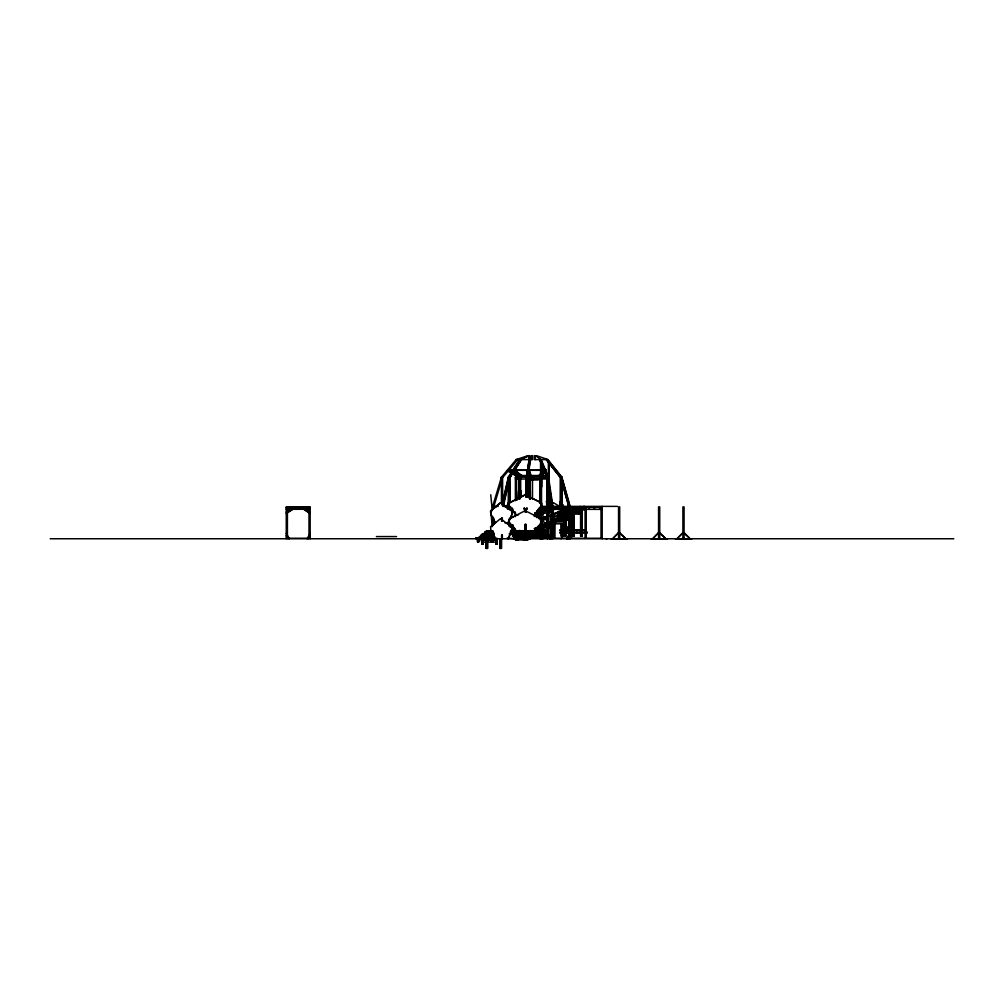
<?xml version="1.0" encoding="UTF-8"?>
<svg xmlns="http://www.w3.org/2000/svg" width="1004" height="1004" viewBox="0 0 1004 1004"><rect width="100%" height="100%" fill="white"/><g stroke="black" fill="none" stroke-linecap="round" stroke-linejoin="round"><path stroke-width="1.5" d="M527.025 479.962L529.748 459.594M528.794 459.594L528.794 455.615L519.633 459.594L508.338 477.164L508.3 481.368L509.053 481.368L509.091 477.164L520.386 459.594L529.535 455.615L527.025 477.164L525.983 497.156M508.626 481.368L508.764 477.164L502.364 504.924L508.664 477.164L520.059 459.594M528.142 455.615L516.194 459.594L501.448 477.164L501.398 481.368L493.868 506.38M525.569 495.625L526.535 477.164L529.095 459.594L531.166 455.615L531.166 459.594M525.757 496.039L526.535 477.164L526.535 495.625M526.146 497.156L528.091 472.771M526.41 496.039L527.1 482.824M526.636 497.156L527.677 477.164L530.237 459.594L532.308 455.615L532.308 459.594L516.194 459.594M526.899 496.039L527.677 477.164L527.677 497.156M528.129 538.759L528.393 536.061M528.619 538.759L528.895 532.283M529.761 538.759L530.3 533.362M529.999 538.759L530.099 530.539M530.765 533.651L530.25 538.759L530.3 533.626M530.488 538.759L530.79 533.362M528.568 475.996L527 470.625L527.615 469.721M526.799 477.164L529.359 459.594M528.355 469.847L529.56 459.744M530.501 459.594L527.941 477.164L527.878 497.156M530.589 475.507L528.769 469.721L530.099 475.507M501.937 504.924L508.338 477.164L510.245 477.164L521.54 459.594M502.69 504.924L509.091 477.164L509.091 504.849M503.556 501.95L507.961 482.824M503.531 503.431L508.727 481.368M503.619 504.912L509.053 481.368M551.334 512.705L549.439 509.944M550.355 538.759L551.911 533.362L549.928 538.759L547.105 533.362L550.205 538.759M492.65 509.367L492.65 506.38L501.448 477.164L502.966 477.164L517.713 459.594L516.069 459.744M508.375 522.82L511.94 514.563L511.676 510.898M508.375 538.759L511.94 530.501L511.576 526.836L500.456 518.679L490.554 526.836L490.918 530.514L495.574 538.759M506.531 506.882L508.79 501.774M506.844 506.882L509.103 501.774M507.597 506.882L510.296 501.485L507.911 506.882M517.211 538.759L519.595 533.362M519.783 533.651L517.462 539.926M518.453 538.257L518.064 536.763M519.47 536.061L520.976 533.362L520.662 535.684M519.721 536.199L520.976 533.362M507.836 538.759L511.839 530.514M566.645 538.759L569.569 533.362M567.21 538.759L568.678 536.061M567.385 538.759L568.841 536.061M567.9 538.759L569.745 535.684L568.076 538.759M308.994 512.705L301.187 507.61L310.161 513.37M307.048 538.759L310.161 533.362M308.391 538.759L310.161 535.684M513.446 538.759L516.558 533.362M514.788 538.759L516.558 535.684M517.411 475.996L508.727 470.311L512.981 470.173M513.132 469.721L512.228 470.625L519.03 475.507M520.8 459.594L509.505 477.164L509.655 501.774M509.819 477.164L521.114 459.594M561.048 538.759L567.047 530.501L567.21 526.836L562.215 523.875L562.303 536.274M534.555 514.851L541.47 506.606L541.407 502.929L525.142 494.771L509.191 502.929L509.254 506.593L515.767 514.851L518.553 514.851M534.555 530.79L541.47 522.544L541.407 518.867L525.142 510.71L509.191 518.867L509.254 522.532L515.767 530.79L540.842 530.79M544.369 470.173L540.014 475.507L544.369 470.173L514.324 470.173L520.976 475.507M538.947 475.507L540.955 473.185M544.394 469.721L539.386 475.996M542.398 473.185L545.837 469.721L546.214 470.625L541.984 475.507M542.235 473.549L544.344 470.625M541.821 474.352L545.837 469.721M541.545 475.507L544.934 471.604M544.582 508.049L539.537 513.37L539.537 512.027L541.834 509.367M542.26 509.367L539.537 512.027M539.537 513.37L543.001 509.367M543.352 510.045L541.545 512.705M544.57 509.204L540.968 513.37L544.858 509.367M493.968 508.175L490.655 510.898L490.918 514.575L495.574 522.82M496.177 506.367L500.594 502.74L505.527 506.367M490.655 526.836L495.072 523.209M536.487 517.587L537.479 516.433M549.439 510.697L547.28 512.027M548.761 512.705L548.134 512.266L550.656 510.722M552.326 509.944L554.848 508.388M553.618 509.367L547.105 513.37L554.685 508.815M550.932 511.375L547.845 513.37M552.551 510.371L555.074 508.815M286.253 512.027L290.859 509.367M286.253 513.37L295.226 507.61L287.42 512.705M540.215 526.096L546.841 522.381L553.781 522.318M537.353 515.93L539.022 514.763M537.742 515.93L539.022 515.265M510.697 502.251L525.356 494.771L541.57 502.929L541.633 506.593M510.697 518.189L516.031 515.466M538.52 514.274L540.365 513.609M519.972 459.744L521.227 459.594L509.932 477.164L509.982 501.774M541.796 462.944L540.541 462.944L540.566 503.807M508.727 470.311L512.893 470.311M514.286 470.311L544.381 470.311M547.017 475.507L515.391 475.507L506.945 470.625M547.519 475.507L548.272 475.507M515.705 475.996L547.017 475.996M547.519 475.996L548.272 475.996M552.928 521.277L552.928 506.38L548.523 477.164L515.391 477.164L515.391 500.732M515.391 477.666L520.674 477.666L520.674 497.658M528.97 477.666L530.325 477.666L530.288 499.189M548.774 477.666L539.976 477.666L539.964 503.092M515.391 478.996L548.372 478.996M527.464 479.234L538.47 479.234M527.188 479.485L538.47 479.485M527.188 479.736L538.47 479.736M539.964 459.594L547.519 477.164L547.544 481.368L548.548 481.368M540.541 486.852L541.796 486.852L541.796 464.438M516.558 490.943L517.06 500.055M520.298 490.943L521.038 490.943L521.038 497.018M529.158 490.943L530.388 490.943L530.388 498.536M540.968 490.943L539.713 490.943L539.713 503.092M547.669 490.943L546.803 490.943L546.803 506.129M505.602 493.089L506.342 493.089M525.908 493.089L527.062 493.089M547.243 506.38L546.502 501.485L548.498 506.882M561.612 506.38L560.207 503.807L560.383 501.485M546.502 503.807L547.682 506.38M548.372 503.807L548.686 506.38M560.207 503.807L561.776 506.38M492.65 506.38L498.185 506.38M502.74 506.38L510.17 506.38M541.005 506.38L617.372 506.38M496.415 506.882L493.742 506.38M505.125 506.882L510.735 506.882M540.139 506.882L602.187 506.882M286.253 507.384L310.161 507.384M492.65 507.384L493.817 507.384M548.924 507.384L552.928 507.384M566.745 507.384L580.939 507.384M583.977 507.384L602.187 507.384M286.253 508.049L310.161 508.049M494.658 508.049L494.144 506.882M506.832 508.049L512.291 508.049M551.485 508.049L539.098 508.049L539.098 509.204M552.602 508.049L586.248 508.049M585.106 508.539L566.545 508.375L566.545 509.204M566.545 508.714L565.792 509.204M566.545 508.877L581.467 508.877M286.253 509.367L310.161 509.204M507.572 509.204L513.169 509.204M525.004 509.367L524.025 509.204L524.025 508.049M526.146 509.367L527.138 509.204L527.138 508.049M538.182 509.292L551.911 509.367M552.928 509.367L569.406 509.204M585.483 509.367L602.187 509.367M537.843 509.794L547.782 509.794M565.29 509.869L561.098 509.869L561.098 514.424M581.906 509.869L586.248 509.869M568.377 510.032L576.296 510.032L576.296 508.877M576.522 510.032L580.362 510.032M580.576 510.032L581.316 510.032M561.098 510.371L578.743 510.86M578.342 510.534L581.316 510.534M536.638 510.948L546.753 510.948M562.491 511.036L558.375 511.525L565.214 511.701M536.613 511.45L546.753 511.45M579.308 511.525L578.919 510.032M552.928 512.027L553.355 513.37M565.666 512.027L579.622 512.027L579.622 510.86L563.821 510.86L563.821 509.869M561.424 512.191L555.651 512.693L561.575 512.693M561.098 512.366L581.454 512.366M534.969 512.605L545.297 513.107L534.969 513.107M561.098 512.856L579.308 512.856L579.308 514.023M552.928 513.37L555.651 513.86L554.082 513.358M552.928 513.86L553.681 513.86M557.195 513.86L561.575 513.86M572.531 514.186L561.838 514.186L561.838 509.869M573.497 514.023L581.454 514.186M534.73 514.274L543.44 514.763L534.542 514.763M573.309 514.349L558.375 514.851M552.137 514.525L550.995 514.525L552.137 515.014M557.195 515.014L573.309 514.851M553.681 515.178L553.995 513.358M546.841 515.679L547.983 515.679M548.598 515.679L551.008 515.679L550.995 522.858M570.247 515.843L573.309 515.843M534.366 515.93L541.256 515.93L534.392 516.433M560.219 516.018L573.158 516.018M546.841 516.181L547.983 516.181M548.598 516.181L552.137 516.181M553.832 516.181L554.572 516.181M550.995 516.683L552.137 516.683M563.47 516.508L573.158 516.508M546.841 516.847L542.675 517.336L547.343 517.336M571.452 516.847L555.651 516.345L570.586 516.847M552.928 517.336L554.559 517.336L554.559 515.014M570.247 517.675L573.309 517.675M538.495 518.001L542.675 518.503M557.496 518.001L571.452 518.001M552.928 518.34L567.862 518.83M568.402 518.34L573.309 518.34M538.495 518.503L548.058 518.503M552.928 518.83L571.138 518.83L571.138 519.997L565.34 519.997M540.139 519.834L547.971 519.67M553.681 520.16L564.361 520.16M565.352 520.16L573.309 520.16M550.995 520.336L565.026 520.336L550.995 520.825M550.995 520.499L550.506 522.318M550.995 521.992L565.139 521.992M565.879 522.318L564.248 522.318L564.248 518.83M569.255 522.318L570.887 522.318M572.418 522.318L574.05 522.318M580.576 522.318L582.207 522.318M550.995 522.494L554.911 522.494M565.001 522.494L564.261 522.494L564.286 520.336M504.874 522.82L507.836 522.82L511.839 514.575L511.576 510.898L500.456 502.74L490.554 510.898L490.818 514.563L493.152 518.102M540.968 522.82L540.717 509.153M553.781 522.82L544.532 522.82L538.721 514.575M554.133 523.812L565.139 523.812M547.255 523.988L553.166 523.988M569.255 523.988L570.887 523.988M580.576 523.988L582.207 523.988M549.602 524.314L542.675 524.816L553.342 524.816L553.342 525.971L543.089 525.971M512.994 524.979L508.79 525.481L513.169 525.481M538.357 525.895L541.256 525.895L541.269 536.274M509.003 526.146L513.107 526.146M553.769 526.309L553.355 536.274M538.357 526.385L541.256 526.385M510.446 526.636L513.533 526.636L513.533 536.098M510.434 527.301L513.094 527.301M536.123 527.552L539.048 527.552M513.508 527.803L511.977 527.301M514.537 527.966L514.098 536.098L512.517 536.098L512.517 526.636M541.482 527.966L552.865 527.966M536.123 528.054L539.048 528.054M539.65 528.129L543.44 527.552M550.506 528.129L553.769 528.129M534.341 528.305L541.269 528.305M534.341 528.794L541.984 528.794M541.068 529.208L545.297 529.71L541.068 529.71M534.755 529.961L542.198 529.961M539.838 530.463L542.198 530.463M492.889 530.79L486.137 530.79L492.889 531.292M541.244 530.878L546.753 531.367L541.244 531.367M529.886 531.367L518.24 530.878M493.19 531.957L484.694 531.957L493.19 532.446M530.589 531.957L540.842 531.957M510.007 532.12L513.094 532.12M550.995 532.12L551.685 532.12M525.983 532.283L532.936 532.785M538.006 532.283L541.269 532.283M517.211 532.534L529.811 532.534M534.304 532.534L537.303 532.534M541.169 532.534L547.782 532.534M525.983 532.785L540.365 532.785L540.277 533.94M618.539 532.635L619.694 532.635L625.329 538.269L619.694 533.337L618.539 533.337M658.561 532.635L659.728 532.635L665.363 538.269L659.728 533.337L658.561 533.337M682.908 532.635L684.075 532.635L689.71 538.269L684.075 533.337L682.908 533.337M486.137 532.948L492.123 532.948M517.211 533.036L525.318 533.036M533.952 533.036L537.303 533.036M541.169 533.036L547.782 533.036M494.119 533.111L483.238 533.613L494.119 533.613M522.306 533.036L524.352 534.191M509.116 533.94L513.094 533.94M528.97 533.94L540.365 533.94M494.169 534.279L481.794 534.279L493.78 534.768M516.646 534.191L528.757 534.279M529.899 534.115L541.269 534.115M542.06 534.191L548.347 534.191M516.646 534.693L522.933 534.693M530.099 534.693L539.386 534.693M542.06 534.693L548.347 534.693M521.816 534.768L528.757 534.768M493.83 535.433L480.351 535.433L493.83 535.935M541.407 535.684L541.859 538.759M547.28 535.684L548.837 538.257M551.911 535.684L550.594 538.759L548.41 534.705M516.558 535.847L529.685 535.935M530.225 535.847L548.435 535.847M516.558 536.349L524.59 536.763M528.556 536.274L529.899 536.274M530.225 536.349L548.435 536.349M552.928 536.274L554.133 536.274M376.387 536.575L396.567 536.575M527.313 536.437L529.685 536.437M493.88 536.6L478.895 537.102L493.88 537.102M517.65 536.763L528.317 536.763L528.317 537.931L518.064 537.931M530.225 537.516L548.435 537.516M493.88 537.767L477.452 537.767L477.452 541.746L478.933 541.746L478.933 538.257M530.225 538.006L548.435 538.006M552.338 537.931L550.995 537.931L550.995 527.125M286.253 538.257L310.161 538.257M475.846 538.257L477 538.257M477.452 538.257L497.131 538.257M501.598 538.257L502.351 538.257M506.932 538.257L520.411 538.759M526.146 538.257L530.539 538.257M539.964 538.257L552.928 538.257M553.267 538.257L602.187 538.257M618.539 538.269L619.694 538.269M658.561 538.269L659.728 538.269M682.908 538.269L684.075 538.269M486.137 538.596L485.961 536.763M488.961 538.596L492.123 538.596M50.2 538.759L953.8 538.759M477.841 539.587L491.496 539.587M492.826 539.587L492.989 537.767M515.529 539.926L527.84 539.926M496.767 540.252L481.619 540.252L481.619 542.085L496.767 542.085M516.119 540.252L517.7 540.252M525.092 540.252L523.498 540.252L523.498 537.165M495.675 544.243L497.168 544.243L497.168 538.834M547.958 459.744L546.364 459.594L560.27 477.164M540.779 459.744L539.826 459.594L547.193 477.164M536.387 455.615L548.021 459.594L534.166 459.594L534.166 455.615M522.306 533.526L524.176 534.191M522.958 531.869L524.929 532.534M536.161 516.144L540.215 518.189M507.698 469.721L517.65 475.996M513.345 510.936L509.63 509.367L514.249 512.04M305.555 509.367L310.161 512.027M559.717 506.443L553.468 502.74L546.841 506.443L546.942 477.164M565.817 509.367L568.151 510.697M565.415 509.367L567.574 510.697M565.252 509.367L567.411 510.697M562.968 508.388L566.758 510.722M562.566 508.388L566.407 510.973M562.729 508.815L566.231 510.973M562.34 508.815L566.118 511.149M506.756 523.209L511.676 526.836M521.867 475.507L513.872 469.721L521.653 475.996M514.224 470.55L520.8 475.507M512.806 469.721L516.094 472.194M520.097 475.507L513.295 470.625L519.771 475.507M513.308 471.441L518.704 475.507M511.475 508.953L515.579 513.671M509.417 522.544L512.504 526.071M551.058 509.367L553.355 512.027M549.59 508.94L551.51 511.161M549.615 509.367L551.911 512.027L549.188 509.367M549.464 509.367L552.062 512.366M547.305 508.049L551.911 513.37L548.021 509.367M547.845 459.594L561.876 477.164L570.134 506.38M547.619 459.594L561.638 477.164L569.996 506.882M546.59 459.594L560.445 477.164M546.201 459.594L560.044 477.164L561.876 477.164L561.826 506.882L561.638 477.164M542.034 535.22L543.691 537.579M490.918 530.514L493.152 534.04M492.65 533.362L495.763 538.759M492.65 535.684L494.42 538.759M286.253 533.362L289.365 538.759M286.253 535.684L288.022 538.759M561.675 502.841L563.871 506.882M561.512 502.841L563.708 506.882M560.207 501.485L563.307 506.882M548.573 534.705L550.769 538.759M548.523 477.164L541.156 459.594L535.182 455.615L535.182 459.594M540.717 459.594L548.096 477.164L548.121 481.368M540.39 459.594L547.946 477.164L552.489 506.38M539.386 459.594L546.753 477.164M529.259 469.721L530.99 475.507M528.493 472.608L529.309 475.996M527.853 471.842L528.957 475.507M529.171 472.771L529.886 475.507L529.133 472.909M549.928 506.882L547.946 501.485L549.502 506.882M546.502 501.485L548.058 506.882M541.482 533.651L542.963 538.759M541.357 534.705L542.524 538.759M540.052 533.651L541.52 538.759M539.537 533.362L541.093 538.759M540.416 538.759L539.537 535.684L540.855 538.759L540.98 528.995M561.474 506.38L561.474 477.164L569.745 507.384M561.751 481.368L564.825 491.621M565.064 493.089L568.829 506.38L561.525 481.368L561.474 477.164M551.736 506.38L547.946 477.164M547.544 481.368L551.309 506.38M490.755 494.771L492.274 510.722M490.755 510.71L492.274 526.661M541.595 520.085L541.633 522.532M561.7 477.164L561.901 479.962M692.045 538.759L675.102 538.759M684.075 538.759L684.075 506.882L682.908 506.882L682.908 538.759M667.698 538.759L650.768 538.759M659.728 538.759L659.728 506.882L658.561 506.882L658.561 538.759M627.663 538.759L610.733 538.759M619.694 538.759L619.694 506.882L618.539 506.882L618.539 538.759M607.182 538.759L606.014 538.759M602.187 506.38L602.187 538.759M601.019 507.384L601.019 538.257M599.777 506.882L599.777 508.714L599.275 506.882M594.468 506.882L594.468 508.714L593.966 506.882M589.147 506.882L589.147 508.714L588.658 506.882M586.248 507.384L586.248 538.257M585.081 507.384L585.081 538.257M584.742 506.882L584.742 508.049M584.215 506.38L584.278 508.049M583.826 506.38L583.839 508.714M582.533 508.049L582.533 509.869M582.207 508.049L582.207 536.274L580.576 536.274L580.576 508.539M581.454 508.049L581.454 536.274M581.002 508.539L581.002 536.274M580.889 508.539L580.889 536.274M580.4 506.882L580.4 508.049M580.036 506.38L579.923 508.049M579.308 510.032L579.233 512.027M579.082 506.882L579.082 508.049M578.919 512.856L578.919 514.023M578.555 510.032L578.555 510.86M578.63 512.027L578.63 512.856M578.178 510.032L578.178 510.86M578.241 512.027L578.241 512.856M577.877 512.027L577.877 512.856M577.651 510.032L577.651 510.86M577.501 512.027L577.501 512.856M576.898 508.877L576.773 510.371M576.848 529.798L576.848 530.564M576.848 532.321L576.848 533.086M576.522 508.877L576.522 510.86M576.095 506.882L576.095 508.049M575.631 506.882L575.631 508.049M575.229 510.032L575.229 510.86M574.928 512.027L574.928 512.856M574.853 506.882L574.853 508.049M574.564 512.027L574.552 512.856M574.489 510.032L574.489 510.86M574.376 512.366L574.376 514.186M574.188 510.86L574.188 512.856M574.05 512.366L574.05 536.274L572.418 536.274L572.418 512.856M573.799 510.86L573.736 536.274L573.623 512.856M573.585 510.032L573.585 510.86M573.309 512.366L573.309 536.274M572.857 506.882L572.857 508.049M572.832 508.877L572.832 510.86M572.983 518.34L572.983 520.16M572.719 506.882L572.719 508.714M572.732 512.856L572.732 536.274M572.456 508.877L572.456 510.86M572.393 506.882L572.393 508.049M572.217 508.877L572.217 510.032M572.205 514.851L572.205 516.018M571.477 515.102L571.477 538.257M571.163 510.032L571.163 510.86M571.138 516.018L571.075 518.001M570.862 512.027L570.862 512.856M570.887 516.257L570.887 536.274L569.255 536.274L569.255 519.344M570.573 519.344L570.573 536.274M570.423 510.032L570.423 510.86M570.397 516.018L570.397 516.847M570.473 518.001L570.473 518.83M570.46 519.344L570.46 536.274M570.285 506.38L570.134 507.384M570.109 510.86L570.109 512.856M570.146 519.344L570.31 538.759M570.021 516.018L570.021 516.847M570.084 518.001L570.084 518.83M569.971 535.17L569.908 538.257M569.732 510.86L569.732 512.856M569.72 518.001L569.72 518.83M569.745 519.733L569.745 538.759M569.506 510.032L569.506 510.86M569.494 516.018L569.494 516.847M569.682 519.344L569.569 536.274M569.343 518.001L569.343 518.83M568.653 507.384L568.766 510.86M568.741 514.851L568.615 516.345M568.653 519.733L568.653 538.257M568.377 508.049L568.377 510.86M568.364 514.851L568.364 516.847M568.038 506.882L568.038 508.049M568.126 514.851L568.126 516.018M567.687 506.38L567.662 508.049M567.285 506.882L567.285 508.049M567.072 516.018L567.072 516.847M566.796 512.027L566.796 512.856M566.771 518.001L566.771 518.83M566.971 529.798L566.971 530.564M566.331 516.018L566.331 516.847M566.206 518.34L566.206 520.16M566.043 510.86L566.043 512.856M566.018 516.847L566.018 518.83M565.879 518.34L565.879 536.274L564.248 536.274L564.248 523.875M565.716 510.371L565.666 512.856M565.641 516.847L565.566 536.274L565.453 518.83M565.415 516.018L565.415 516.847M565.139 518.34L565.139 536.274M564.813 521.992L564.562 536.274M564.675 514.851L564.675 516.847M564.675 518.83L564.562 522.318M564.386 510.371L564.386 511.525M564.286 514.851L564.286 516.847M564.06 514.851L564.06 516.018M564.01 510.371L564.01 511.525M563.006 516.018L563.006 516.847M562.704 518.001L562.704 518.83M562.729 523.875L562.729 536.274L561.098 536.274L561.098 523.875M562.416 523.875L562.416 536.274M562.24 510.371L562.165 511.701M562.253 516.018L562.253 516.847M561.989 523.875L561.989 536.274M561.951 516.847L561.951 518.83M561.838 523.875L561.838 536.274M561.575 516.847L561.575 518.83M561.525 510.371L561.412 514.424M561.349 516.018L561.349 516.847M561.525 523.875L561.525 536.274M560.608 477.164L560.546 506.38M560.596 511.525L560.596 512.693M560.608 514.851L560.608 516.847M560.383 477.164L560.383 506.38M560.27 511.036L560.219 512.693M560.27 514.349L560.219 516.847M558.626 518.001L558.626 518.83M557.885 516.847L557.885 518.83M557.546 512.191L557.496 513.86M557.546 516.345L557.496 518.83M555.4 521.992L555.4 523.812M554.911 521.992L554.911 537.931L553.555 537.931L553.555 522.494M554.246 515.014L554.246 517.336M554.421 522.494L554.258 537.931M553.781 508.049L553.781 509.204M553.681 513.358L553.681 517.336M553.769 520.336L553.769 537.931M553.355 506.882L553.355 509.367M553.355 513.86L553.254 517.336M553.38 520.825L553.38 521.992M552.865 523.988L552.777 524.816M552.928 538.759L552.777 526.799L538.495 526.309L545.436 526.799M552.715 520.825L552.715 521.992M552.489 507.384L552.514 522.82M552.338 527.125L552.351 538.257M552.137 527.125L552.137 537.931M551.911 522.82L551.911 506.38L547.519 477.164L547.469 506.882M551.936 526.799L551.911 538.759M551.773 520.825L551.773 521.992M551.723 523.988L551.723 524.816M551.748 525.971L551.849 537.931M551.648 516.683L551.648 522.858M551.635 523.988L551.497 525.971M551.685 527.125L551.648 537.931M551.485 506.882L551.485 522.858M551.409 524.816L551.409 525.971M551.485 527.125L551.485 537.931M551.196 527.125L551.196 537.931M551.058 508.049L551.058 509.204M550.932 523.988L551.02 524.816M550.807 523.988L550.719 524.816M550.581 506.882L550.493 508.049L550.405 506.882M550.33 523.988L550.242 524.816M549.677 525.971L549.765 526.799M549.602 524.816L549.414 523.988L549.326 524.816M549.238 485.359L549.238 462.944L548.372 462.944L548.372 477.891M549.1 522.82L549.188 524.816M548.837 462.944L548.837 485.359M548.837 525.971L548.837 526.799M548.761 462.944L548.761 485.359M548.774 488.433L548.774 506.882M548.761 508.928L548.598 522.82M548.761 525.908L548.761 538.257M548.523 481.782L548.523 506.38M548.535 508.928L548.473 522.82M548.397 523.988L548.46 524.816M548.535 525.908L548.372 538.257M548.272 522.82L548.335 524.816M548.096 477.164L547.946 506.38M547.669 477.666L547.632 506.882M547.669 508.928L547.669 538.759M547.444 508.928L547.506 538.257M547.28 477.666L547.28 506.882M547.105 508.049L547.28 538.759M546.929 508.049L546.841 522.82M546.163 525.971L546.163 526.799M545.247 525.971L545.247 526.799M545.159 526.799L545.021 524.816L544.934 526.799M544.231 525.971L544.319 526.799M544.093 524.816L544.017 526.799M542.9 526.309L542.9 528.129M542.411 519.859L542.411 525.268M542.411 526.309L542.411 536.274M542.21 519.859L542.21 525.268M542.21 528.154L542.21 536.274M541.984 477.164L541.984 478.996M541.896 519.67L541.922 525.268M541.922 526.799L541.922 536.274M541.834 508.049L541.834 509.204M541.758 519.859L541.721 525.268M541.758 526.799L541.721 536.274M541.545 464.438L541.532 506.882M541.545 508.928L541.545 525.908M541.52 526.309L541.545 538.257M541.407 508.049L541.407 509.204M541.407 512.027L541.407 513.37M541.093 506.882L541.143 477.666L540.93 506.882M541.118 508.928L541.118 525.908M541.068 526.799L541.118 538.257M540.98 508.928L540.98 525.908M540.792 462.944L540.792 486.852M540.717 490.943L540.717 506.129M540.754 530.79L540.754 531.957M540.779 532.283L540.779 534.115M540.541 508.928L540.541 518.189M540.541 522.82L540.541 525.908M540.541 528.995L540.541 538.257M540.378 477.666L540.378 502.264M540.39 508.928L540.265 518.503M540.277 529.961L540.365 530.79M540.39 535.17L540.39 538.257M540.127 477.164L540.127 478.996M539.964 508.928L539.964 518.265M539.851 526.799L539.964 538.759M539.713 509.153L539.65 518.503M539.675 525.895L539.65 526.799M539.537 508.049L539.537 509.204M539.437 529.961L539.437 530.79M539.437 532.785L539.437 533.94M539.361 529.961L539.223 530.79L539.135 529.961M539.236 531.957L539.361 536.274M538.709 533.563L538.709 536.274M538.408 532.785L538.408 531.957L538.182 532.785M538.495 533.563L538.495 536.274M538.207 529.961L538.295 530.79M538.094 531.957L538.094 532.785M537.83 529.961L537.742 530.79M537.102 530.79L530.162 530.79M537.178 531.957L537.265 532.785M536.337 531.957L536.249 532.785M535.985 529.961L535.96 530.79M535.672 528.794L535.672 530.79M534.843 530.79L534.843 528.794L534.567 530.79M533.588 477.164L533.588 478.996M533.664 531.957L533.576 532.785M533.162 477.164L533.162 478.996M533.124 534.693L533.124 535.847M533.011 477.164L533.011 478.996M533.074 536.349L533.074 537.516M532.496 478.946L532.496 499.126M532.522 530.79L532.522 532.785M532.559 535.847L532.471 534.693L532.358 535.847M532.584 536.349L532.584 537.516M532.434 530.79L532.434 532.785M532.409 536.349L532.409 537.516M532.07 534.693L532.07 535.847M531.869 534.693L531.869 535.847M531.919 536.349L531.919 537.516M531.593 530.79L531.505 532.785M530.589 477.164L530.589 478.996M530.589 530.79L530.677 532.785M530.388 532.283L530.388 534.115M530.099 477.164L530.074 499.189M529.836 477.666L529.786 499.189M529.899 532.283L529.811 538.257M529.585 475.507L529.685 477.164M529.673 477.666L529.623 499.189M529.698 532.785L529.61 538.257M529.472 477.666L529.422 497.658M529.409 532.785L529.447 538.257M529.183 477.666L529.133 497.658M529.246 532.785L529.246 536.274M528.97 477.164L528.932 497.658M528.957 535.17L528.957 538.257M528.556 532.785L528.543 536.437M528.481 477.164L528.481 478.996M528.242 536.763L528.242 537.931M527.765 535.935L527.84 536.763M527.84 538.759L527.753 539.926M527.338 532.785L527.338 535.107M527.313 536.763L527.401 537.931M527.188 481.782L527.025 497.156M527.138 532.283L527.138 535.107M526.849 532.785L526.849 535.107M526.924 535.935L526.836 536.763M526.924 539.926L526.723 537.931M526.636 508.049L526.636 509.204M526.636 532.785L526.673 535.107M526.698 535.935L526.611 536.763M526.472 532.785L526.472 535.107M526.472 536.763L526.472 537.931M526.347 530.539L526.347 535.17M526.397 536.763L526.397 537.931M526.146 508.928L526.146 512.015M526.146 524.364L526.146 535.17M525.996 535.935L525.996 536.763M525.858 530.539L525.858 535.17M525.782 535.935L525.92 536.763M525.657 508.928L525.657 512.015M525.657 524.364L525.694 535.17M525.694 535.935L525.694 536.763M525.581 537.931L525.669 538.759M525.494 508.928L525.494 512.015M525.494 524.364L525.494 535.17M525.205 530.539L525.205 533.626M525.318 535.935L525.23 536.763M525.004 508.928L525.004 512.015M525.004 524.364L525.004 535.17M524.966 538.759L524.966 537.931L524.741 538.759M524.766 535.935L524.854 536.763M524.515 508.049L524.515 509.204M524.515 537.165L524.515 540.252M524.389 535.935L524.389 536.763M524.301 536.763L524.163 534.768L524.075 536.763M524.088 537.165L524.088 540.252M523.824 537.931L523.737 538.759M523.385 535.935L523.473 536.763M523.159 534.768L523.159 536.763M522.318 534.768L522.055 536.274M522.055 534.693L521.816 534.279M521.051 537.931L521.139 538.759M520.662 530.539L520.549 536.763M520.223 537.931L520.135 538.759M520.047 475.996L520.097 478.996M519.997 536.763L519.997 538.759M519.771 477.164L519.783 499.189M519.771 530.539L519.909 538.759M519.645 475.507L519.645 477.164M519.357 477.666L519.432 499.189M519.344 530.539L519.407 536.763M519.043 477.164L519.043 499.189M519.03 530.539L519.081 538.759M518.717 477.164L518.717 478.996M517.7 530.99L517.7 537.165M517.524 533.036L517.524 538.006M517.273 530.99L517.273 537.165M517.374 538.759L517.374 539.926M517.123 530.99L517.123 537.165M516.696 530.99L516.696 537.165M516.558 477.666L516.558 500.055M516.558 530.539L516.545 539.926M516.232 475.996L516.244 477.164M515.717 475.507L515.717 477.164M515.529 538.759L515.617 539.926M515.391 512.015L515.391 516.646M515.391 528.995L515.391 538.257M513.671 527.991L513.671 536.098M513.094 526.636L513.094 536.098M512.944 527.991L512.944 536.098M512.667 532.12L512.667 533.94M511.463 530.125L511.212 531.292L511.212 530.125M510.233 524.979L510.245 526.636M509.994 525.481L509.994 526.636M508.764 477.164L508.664 504.849M508.338 477.164L508.338 506.38M502.615 477.164L502.615 501.774M502.351 518.189L502.351 521.277M502.351 535.17L502.351 538.759M502.025 518.189L502.025 521.277M502.025 535.17L502.025 538.257M501.925 518.189L501.925 521.277M501.925 535.17L501.925 538.257M501.598 518.189L501.598 521.277M501.598 535.17L501.598 538.759M501.511 539.123L501.511 548.385L500.017 548.385L500.017 539.123M501.448 477.164L501.448 503.305M501.335 539.123L501.335 548.385M501.285 539.123L501.109 548.385M500.419 539.123L500.419 548.385M500.193 539.123L500.243 548.385M496.993 538.834L496.942 544.243M496.767 538.834L496.767 544.243M496.603 540.252L496.603 542.085M496.076 538.834L496.076 544.243M495.901 538.834L495.901 544.243L495.675 538.834M494.332 538.257L494.332 539.424L490.266 539.424L490.266 538.257M493.817 518.189L493.817 524.364M493.817 535.17L493.868 539.424M493.064 535.935L493.064 537.102M492.826 537.767L492.826 541.746L491.332 541.746L491.332 538.257M492.65 516.646L492.65 525.908M492.65 532.082L492.65 541.746M492.412 532.446L492.412 533.613M492.424 537.767L492.424 541.746M491.947 532.446L491.947 533.613M491.609 537.102L491.508 541.746M491.144 537.102L491.144 538.257M490.969 533.613L490.969 534.768M490.73 538.257L490.73 539.424M490.492 533.613L490.492 534.768M489.513 537.102L489.513 538.257M489.262 532.446L489.262 533.613M489.35 538.257L489.35 539.424L485.271 539.424L485.271 538.257M488.797 532.446L488.86 534.768M488.873 538.257L488.873 539.424M487.957 531.292L487.957 532.446M488.069 535.935L488.069 537.102M487.668 530.79L487.618 532.446M487.605 535.935L487.605 537.102M487.618 539.123L487.618 548.385L486.137 548.385L486.137 531.957M487.417 532.446L487.417 533.613M487.392 539.123L487.455 548.385M487.229 539.123L487.229 548.385M486.953 532.446L486.953 533.613M486.626 537.102L486.626 538.257M486.526 539.123L486.526 548.385M486.363 532.948L486.3 548.385M485.974 533.613L485.974 534.768M485.735 538.257L485.735 539.424M485.509 533.613L485.509 534.768M484.518 537.102L484.518 538.257M484.355 538.257L484.355 539.424L480.276 539.424L480.276 538.257M483.89 538.257L483.89 539.424M483.112 538.834L483.288 544.243L481.794 544.243L481.794 538.834M483.075 535.935L483.075 537.102M483.062 538.834L483.062 544.243M482.886 538.834L482.886 544.243M482.61 535.935L482.61 537.102M482.196 538.834L482.196 544.243M481.97 538.834L482.02 544.243M481.631 537.102L481.631 538.257M481.154 537.102L481.154 538.257M480.753 538.257L480.753 539.424M478.895 537.767L478.77 541.746M478.544 541.746L478.456 538.257M478.017 537.767L478.017 539.587M477.841 537.767L477.841 541.746M477.615 538.257L477.615 541.746M477 538.759L477 537.767L475.846 537.767L475.846 538.759M310.161 538.759L310.161 506.882L286.253 506.882L286.253 538.759M308.994 507.384L308.994 538.257M287.42 507.384L287.42 538.257M618.702 532.635L613.067 538.269L618.702 532.635M658.737 532.635L653.102 538.269L658.737 532.635M683.071 532.635L677.436 538.269L683.071 532.635M540.641 527.966L540.554 526.799L540.641 527.966M584.039 529.798L559.78 529.798L559.78 530.564L584.039 530.564L584.039 529.798M587.277 532.321L559.78 532.321L559.78 533.086L587.277 533.086L587.277 532.321M581.881 536.274L581.881 508.539L581.78 536.274M550.681 526.799L550.681 525.971L550.606 526.799M549.878 524.816L549.878 523.988L549.79 524.816M543.177 518.503L543.177 517.336L543.089 518.503M543.177 526.799L543.177 524.816L543.089 526.799M537.479 532.785L537.479 531.957L537.391 532.785M536.688 530.79L536.688 528.794L536.6 530.79M519.294 538.759L519.294 537.931L519.269 538.759"/></g></svg>
